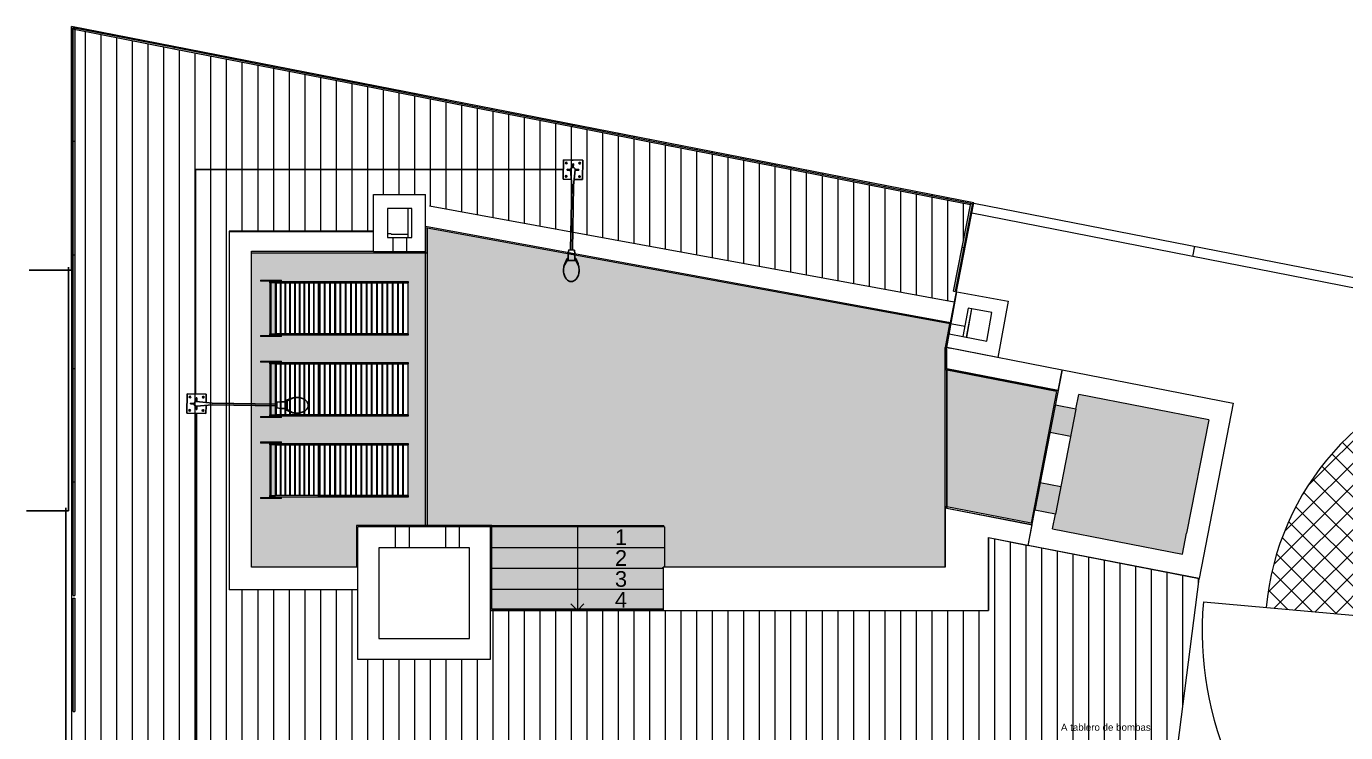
# Model space of a CAD drawing. Header units: inches. Extents: x 131 to 82119, y 71 to 16923.
# Drawn here: x 172.67 to 191.6, y 159.63 to 169.76 of the extents above; entities that cross this region are included whole.
import ezdxf
from ezdxf.enums import TextEntityAlignment as Align

# ---------------------------------------------------------------- set-up
doc = ezdxf.new("R2010")
doc.units = ezdxf.units.IN
doc.header["$MEASUREMENT"] = 0
doc.linetypes.add('Overhead', pattern=[0.003969, 0.002381, -0.001587])
for name, color, linetype, lineweight in [('A-FLOR-____-OTLN', 192, 'Continuous', 18), ('A-FLOR-____-PATT', 8, 'Continuous', 18), ('A-GLAZ-CURT-OTLN', 52, 'Continuous', 18), ('A-WALL-____-OTLN', 113, 'Continuous', 18), ('DUCTO-PARED O TECHO', 7, 'Continuous', 25), ('I-FURN-____-OTLN', 30, 'Continuous', 18), ('S-STRS-____-OTLN', 31, 'Continuous', 18)]:
    doc.layers.add(name, color=color, linetype=linetype, lineweight=lineweight)
doc.layers.add('ALUMBRADO', color=6, linetype='Continuous')
doc.layers.add('LAMPARAS', color=20, linetype='Continuous')
doc.styles.add('Arial', font='arial.ttf', dxfattribs={"height": 0.225})
doc.styles.get("Standard").update_dxf_attribs({"font": 'arial.ttf'})
pattern_1 = [(90, (192.4177, 155.93026), (-0.225, 1e-17), [])]

# ---------------------------------------------------------------- blocks, each defined once
blk = doc.blocks.new('System Panel - Glazed-1734107-ARQ-SS')
at = {"layer": 'A-GLAZ-CURT-OTLN'}
blk.add_hatch(color=256, dxfattribs=at).paths.add_polyline_path([(-0.815, -0.049), (0.815, -0.049), (0.815, -0.024), (-0.815, -0.024)], flags=0)
for p, q in [((-0.815, -0.024), (0.815, -0.024)), ((-0.815, -0.024), (-0.815, -0.049)), ((0.815, -0.049), (-0.815, -0.049)), ((0.815, -0.024), (0.815, -0.049))]:
    blk.add_line(p, q, dxfattribs=at)
blk = doc.blocks.new('System Panel - Glazed-1525725-ARQ-SS')
at = {"layer": 'A-GLAZ-CURT-OTLN'}
blk.add_hatch(color=256, dxfattribs=at).paths.add_polyline_path([(0.728, -0.049), (0.728, -0.024), (-0.728, -0.024), (-0.728, -0.049)], flags=0)
for p, q in [((-0.728, -0.024), (0.728, -0.024)), ((-0.728, -0.024), (-0.728, -0.049)), ((0.728, -0.049), (-0.728, -0.049)), ((0.728, -0.024), (0.728, -0.049))]:
    blk.add_line(p, q, dxfattribs=at)
blk = doc.blocks.new('System Panel - Glazed-1525680-ARQ-SS')
at = {"layer": 'A-GLAZ-CURT-OTLN'}
blk.add_hatch(color=256, dxfattribs=at).paths.add_polyline_path([(-0.322, 0.025), (0.322, 0.025), (0.322, 0.05), (-0.322, 0.05)], flags=0)
for p, q in [((-0.322, 0.05), (0.322, 0.05)), ((-0.322, 0.05), (-0.322, 0.025)), ((0.322, 0.025), (-0.322, 0.025)), ((0.322, 0.05), (0.322, 0.025))]:
    blk.add_line(p, q, dxfattribs=at)
blk = doc.blocks.new('CONV_Roshults_LoungeChair_StainlessSteel_Teak_Garden - CONV_Roshults_LoungeChair_StainlessSteel_Teak_Garden-764099-ARQ-SS')
at = {"layer": 'I-FURN-____-OTLN', "color": 9}
for p, q in [((-0.39, 1.067), (-0.405, 1.067)), ((-0.405, 0.767), (-0.405, 1.067)), ((-0.39, 1.067), (-0.39, 0.767)), ((0.405, 1.067), (0.39, 1.067)), ((0.39, 0.767), (0.39, 1.067)), ((0.405, 1.067), (0.405, 0.767)), ((-0.405, 0.767), (-0.39, 0.767)), ((-0.385, -1.05), (-0.385, 0.937)), ((-0.385, 0.937), (-0.365, 0.937)), ((-0.365, 0.937), (-0.365, 0.854)), ((-0.365, 0.917), (-0.365, 0.937)), ((0.365, 0.937), (-0.365, 0.937)), ((-0.365, 0.917), (0.365, 0.917)), ((0.365, 0.854), (-0.365, 0.854)), ((-0.365, 0.846), (-0.365, 0.854)), ((-0.365, 0.854), (0.365, 0.854)), ((-0.365, 0.782), (-0.365, 0.846)), ((0.365, 0.846), (-0.365, 0.846)), ((-0.365, 0.778), (-0.365, 0.782)), ((-0.365, 0.782), (0.365, 0.782)), ((-0.365, 0.714), (-0.365, 0.778)), ((0.365, 0.778), (-0.365, 0.778)), ((0.365, 0.854), (0.365, 0.937)), ((0.365, 0.937), (0.385, 0.937)), ((0.365, 0.937), (0.365, 0.917)), ((0.365, 0.854), (0.365, 0.846)), ((0.365, 0.846), (0.365, 0.782)), ((0.365, 0.782), (0.365, 0.778)), ((0.365, 0.778), (0.365, 0.714)), ((0.385, 0.937), (0.385, -1.05)), ((0.39, 0.767), (0.405, 0.767)), ((-0.365, 0.71), (-0.365, 0.714)), ((-0.365, 0.714), (0.365, 0.714)), ((-0.365, 0.646), (-0.365, 0.71)), ((0.365, 0.71), (-0.365, 0.71)), ((-0.365, 0.642), (-0.365, 0.646)), ((-0.365, 0.646), (0.365, 0.646)), ((-0.365, 0.578), (-0.365, 0.642)), ((0.365, 0.642), (-0.365, 0.642)), ((-0.365, 0.574), (-0.365, 0.578)), ((-0.365, 0.578), (0.365, 0.578)), ((-0.365, 0.51), (-0.365, 0.574)), ((0.365, 0.574), (-0.365, 0.574)), ((0.365, 0.714), (0.365, 0.71)), ((0.365, 0.71), (0.365, 0.646)), ((0.365, 0.646), (0.365, 0.642)), ((0.365, 0.642), (0.365, 0.578)), ((0.365, 0.578), (0.365, 0.574)), ((0.365, 0.574), (0.365, 0.51)), ((-0.365, 0.506), (-0.365, 0.51)), ((-0.365, 0.51), (0.365, 0.51)), ((-0.365, 0.442), (-0.365, 0.506)), ((0.365, 0.506), (-0.365, 0.506)), ((-0.365, 0.438), (-0.365, 0.442)), ((-0.365, 0.442), (0.365, 0.442)), ((-0.365, 0.374), (-0.365, 0.438)), ((0.365, 0.438), (-0.365, 0.438)), ((0.365, 0.51), (0.365, 0.506)), ((0.365, 0.506), (0.365, 0.442)), ((0.365, 0.442), (0.365, 0.438)), ((0.365, 0.438), (0.365, 0.374)), ((-0.365, 0.37), (-0.365, 0.374)), ((-0.365, 0.374), (0.365, 0.374)), ((-0.365, 0.306), (-0.365, 0.37)), ((0.365, 0.37), (-0.365, 0.37)), ((-0.365, 0.302), (-0.365, 0.306)), ((-0.365, 0.306), (0.365, 0.306)), ((-0.365, 0.244), (-0.365, 0.302)), ((0.365, 0.302), (-0.365, 0.302)), ((-0.365, 0.244), (-0.365, -1.05)), ((-0.365, 0.238), (0.365, 0.238)), ((-0.365, 0.223), (0.365, 0.223)), ((-0.365, 0.15), (-0.365, 0.22)), ((0.365, 0.22), (-0.365, 0.22)), ((0.365, 0.374), (0.365, 0.37)), ((0.365, 0.37), (0.365, 0.306)), ((0.365, 0.306), (0.365, 0.302)), ((0.365, 0.302), (0.365, 0.244)), ((0.365, -1.05), (0.365, 0.244)), ((0.365, 0.22), (0.365, 0.15)), ((-0.365, 0.15), (0.365, 0.15)), ((-0.365, 0.075), (-0.365, 0.145)), ((0.365, 0.145), (-0.365, 0.145)), ((-0.365, 0.075), (0.365, 0.075)), ((-0.365, 0), (-0.365, 0.07)), ((0.365, 0.07), (-0.365, 0.07)), ((-0.365, 0), (0.365, 0)), ((0.365, 0.145), (0.365, 0.075)), ((0.365, 0.07), (0.365, 0)), ((-0.365, -0.075), (-0.365, -0.005)), ((0.365, -0.005), (-0.365, -0.005)), ((-0.365, -0.075), (0.365, -0.075)), ((-0.365, -0.15), (-0.365, -0.08)), ((0.365, -0.08), (-0.365, -0.08)), ((-0.365, -0.15), (0.365, -0.15)), ((-0.365, -0.225), (-0.365, -0.155)), ((0.365, -0.155), (-0.365, -0.155)), ((0.365, -0.005), (0.365, -0.075)), ((0.365, -0.08), (0.365, -0.15)), ((0.365, -0.155), (0.365, -0.225)), ((-0.365, -0.225), (0.365, -0.225)), ((-0.365, -0.3), (-0.365, -0.23)), ((0.365, -0.23), (-0.365, -0.23)), ((-0.365, -0.3), (0.365, -0.3)), ((-0.365, -0.375), (-0.365, -0.305)), ((0.365, -0.305), (-0.365, -0.305)), ((-0.365, -0.375), (0.365, -0.375)), ((0.365, -0.23), (0.365, -0.3)), ((0.365, -0.305), (0.365, -0.375)), ((-0.365, -0.45), (-0.365, -0.38)), ((0.365, -0.38), (-0.365, -0.38)), ((-0.365, -0.45), (0.365, -0.45)), ((-0.365, -0.525), (-0.365, -0.455)), ((0.365, -0.455), (-0.365, -0.455)), ((-0.365, -0.525), (0.365, -0.525)), ((-0.365, -0.6), (-0.365, -0.53)), ((0.365, -0.53), (-0.365, -0.53)), ((0.365, -0.38), (0.365, -0.45)), ((0.365, -0.455), (0.365, -0.525)), ((0.365, -0.53), (0.365, -0.6)), ((-0.365, -0.6), (0.365, -0.6)), ((-0.365, -0.675), (-0.365, -0.605)), ((0.365, -0.605), (-0.365, -0.605)), ((-0.365, -0.675), (0.365, -0.675)), ((-0.365, -0.75), (-0.365, -0.68)), ((0.365, -0.68), (-0.365, -0.68)), ((-0.365, -0.75), (0.365, -0.75)), ((-0.365, -0.825), (-0.365, -0.755)), ((0.365, -0.755), (-0.365, -0.755)), ((0.365, -0.605), (0.365, -0.675)), ((0.365, -0.68), (0.365, -0.75)), ((0.365, -0.755), (0.365, -0.825)), ((-0.365, -0.825), (0.365, -0.825)), ((-0.365, -0.9), (-0.365, -0.83)), ((0.365, -0.83), (-0.365, -0.83)), ((-0.365, -0.9), (0.365, -0.9)), ((-0.365, -0.975), (-0.365, -0.905)), ((0.365, -0.905), (-0.365, -0.905)), ((0.365, -0.83), (0.365, -0.9)), ((0.365, -0.905), (0.365, -0.975)), ((-0.365, -1.05), (-0.385, -1.05)), ((-0.365, -0.975), (0.365, -0.975)), ((-0.365, -1.05), (-0.365, -0.98)), ((0.365, -0.98), (-0.365, -0.98)), ((-0.365, -1.05), (0.365, -1.05)), ((0.365, -0.98), (0.365, -1.05)), ((0.385, -1.05), (0.365, -1.05))]:
    blk.add_line(p, q, dxfattribs=at)
blk = doc.blocks.new('A$C12227')
at = {"color": 0, "linetype": 'ByBlock'}
for p, q in [((-0.138, 0.138), (0.138, 0.138)), ((-0.138, -0.138), (-0.138, 0.138)), ((-0.034, 0.005), (-0.085, 0.005)), ((-0.085, -0.005), (-0.085, 0.005)), ((-0.034, 0), (-0.014, -0.225)), ((-0.014, 0.138), (0, 0.138)), ((-0.005, 0.034), (-0.005, 0.085)), ((-0.005, 0.085), (0.005, 0.085)), ((0.005, 0.034), (0.005, 0.085)), ((0.014, -0.225), (0.034, 0)), ((0.034, 0.005), (0.085, 0.005)), ((0.085, 0.005), (0.085, -0.005)), ((0.138, -0.138), (0.138, 0.138)), ((-0.138, -0.138), (-0.021, -0.138)), ((-0.034, -0.005), (-0.085, -0.005)), ((0.021, -0.138), (0.138, -0.138)), ((0.034, -0.005), (0.085, -0.005)), ((-0.014, -1.152), (-0.014, -0.225)), ((0.014, -1.152), (0.014, -0.225)), ((-0.062, -1.302), (-0.106, -1.386)), ((-0.062, -1.274), (-0.095, -1.351)), ((-0.049, -1.274), (-0.062, -1.274)), ((-0.062, -1.302), (-0.062, -1.274)), ((0.062, -1.302), (-0.062, -1.302)), ((-0.049, -1.205), (-0.04, -1.152)), ((0.049, -1.205), (-0.049, -1.205)), ((-0.049, -1.302), (-0.049, -1.205)), ((0.04, -1.152), (-0.04, -1.152)), ((0.049, -1.205), (0.04, -1.152)), ((0.049, -1.302), (0.049, -1.205)), ((0.062, -1.274), (0.049, -1.274)), ((0.062, -1.274), (0.095, -1.351)), ((0.062, -1.302), (0.062, -1.274)), ((0.106, -1.386), (0.062, -1.302))]:
    blk.add_line(p, q, dxfattribs=at)
for points in [[(0, -1.605, -0.138314), (-0.04, -1.594, -0.107063), (-0.079, -1.557, -0.080525), (-0.103, -1.506, -0.068356), (-0.112, -1.44, -0.068356), (-0.103, -1.374, -0.033777), (-0.095, -1.351, -0.107063)], [(0.095, -1.351, -0.033777), (0.103, -1.374, -0.068356), (0.112, -1.44, -0.068356), (0.103, -1.506, -0.080525), (0.079, -1.557, -0.107063), (0.04, -1.594, -0.138314), (0, -1.605, -0.138314)]]:
    blk.add_lwpolyline(points, format="xyb", dxfattribs=at)
for centre in [(-0.096, 0.096), (0.096, 0.096), (-0.096, -0.096), (0.096, -0.096)]:
    blk.add_circle(centre, 0.011, dxfattribs=at)
for start, end in [(0, 180), (180, 190.0216), (349.9784, 0)]:
    blk.add_arc((0, 0), 0.0335, start, end, dxfattribs=at)

msp = doc.modelspace()

# ---------------------------------------------------------------- hatches: boundary and pattern name
at = {"layer": 'A-FLOR-____-OTLN'}
h = msp.add_hatch(dxfattribs=at)
h.set_pattern_fill('FP_27', color=9, style=0, pattern_type=2)
h.set_pattern_definition([(45, (192.4177, 155.93026), (-0.159099, 0.159099), []), (135, (192.4177, 155.93026), (-0.159099, -0.159099), [])])
h.paths.add_polyline_path([(191.815, 161.301), (191.841, 161.475), (191.878, 161.647), (191.927, 161.815), (191.988, 161.98), (192.06, 162.14), (192.144, 162.295), (192.237, 162.444), (192.341, 162.586), (192.455, 162.72), (192.578, 162.846), (192.709, 162.963), (192.848, 163.071), (192.994, 163.168), (193.146, 163.256), (193.304, 163.332), (193.468, 163.398), (193.635, 163.451), (193.806, 163.493), (193.979, 163.523), (194.154, 163.541), (194.329, 163.547), (194.505, 163.54), (194.68, 163.522), (194.853, 163.491), (195.023, 163.448), (195.19, 163.393), (195.353, 163.327), (195.511, 163.25), (195.663, 163.161), (195.809, 163.063), (195.947, 162.955), (196.078, 162.837), (196.2, 162.71), (196.312, 162.575), (196.416, 162.433), (196.509, 162.284), (197.728, 162.961), (197.616, 163.15), (197.493, 163.332), (197.361, 163.507), (197.219, 163.674), (197.067, 163.833), (196.907, 163.984), (196.738, 164.125), (196.562, 164.256), (196.379, 164.377), (196.189, 164.487), (195.993, 164.586), (195.792, 164.675), (195.586, 164.751), (195.376, 164.816), (195.163, 164.869), (194.947, 164.91), (194.729, 164.939), (194.51, 164.955), (194.291, 164.959), (194.071, 164.95), (193.853, 164.929), (193.636, 164.896), (193.421, 164.85), (193.209, 164.793), (193, 164.723), (192.796, 164.642), (192.597, 164.549), (192.404, 164.446), (192.216, 164.331), (192.036, 164.206), (191.862, 164.071), (191.697, 163.927), (191.54, 163.773), (191.392, 163.611), (191.253, 163.441), (191.124, 163.263), (191.006, 163.078), (190.898, 162.886), (190.801, 162.689), (190.716, 162.487), (190.642, 162.28), (190.58, 162.07), (190.529, 161.856), (190.491, 161.639), (190.466, 161.421), (191.061, 161.368)], flags=0)
at = {"layer": 'A-FLOR-____-PATT'}
h = msp.add_hatch(dxfattribs=at)
h.set_pattern_fill('FP_6', color=256, style=0, pattern_type=2)
h.set_pattern_definition(pattern_1)
h.paths.add_polyline_path([(173.34, 163.117), (173.34, 169.742), (173.365, 169.742), (173.365, 169.74), (186.247, 167.219), (186, 165.955), (185.975, 165.96), (186.218, 167.199), (173.365, 169.714), (173.365, 163.117), (175.578, 163.117), (175.578, 166.82), (177.652, 166.82), (177.652, 167.347), (178.399, 167.347), (178.399, 167.198), (185.987, 165.807), (186.269, 167.229), (173.315, 169.762), (173.315, 163.117)])
at = {"layer": 'A-FLOR-____-PATT', "transparency": 33554560}
h = msp.add_hatch(color=256, dxfattribs=at)
h.paths.add_polyline_path([(179.347, 161.397), (181.807, 161.397), (181.808, 161.998), (185.858, 161.998), (185.858, 162.87), (187.088, 162.631), (187.456, 164.521), (185.858, 164.832), (185.858, 165.155), (185.92, 165.494), (178.419, 166.868), (178.419, 166.514), (175.898, 166.514), (175.898, 161.998), (177.408, 161.998), (177.408, 162.597), (179.347, 162.597), (179.347, 161.998)], flags=0)
h.paths.add_polyline_path([(176.106, 162.987), (176.031, 162.987), (176.031, 163.002), (176.331, 163.002), (176.331, 162.987), (176.143, 162.987)], flags=0)
h.paths.add_polyline_path([(176.316, 163.007), (176.161, 163.007), (176.161, 163.777), (178.148, 163.777), (178.148, 163.007), (176.321, 163.007)], flags=0)
h.paths.add_polyline_path([(177.698, 163.027), (177.703, 163.027), (177.703, 163.757), (177.698, 163.757), (177.698, 163.722)], flags=0)
h.paths.add_polyline_path([(177.553, 163.027), (177.553, 163.757), (177.548, 163.757), (177.548, 163.027)], flags=0)
h.paths.add_polyline_path([(176.181, 163.027), (176.244, 163.027), (176.244, 163.757), (176.181, 163.757), (176.181, 163.163)], flags=0)
h.paths.add_polyline_path([(177.178, 163.027), (177.178, 163.757), (177.173, 163.757), (177.173, 163.027)], flags=0)
h.paths.add_polyline_path([(177.478, 163.027), (177.478, 163.757), (177.473, 163.757), (177.473, 163.027)], flags=0)
h.paths.add_polyline_path([(177.103, 163.027), (177.103, 163.757), (177.098, 163.757), (177.098, 163.027)], flags=0)
h.paths.add_polyline_path([(177.023, 163.027), (177.028, 163.027), (177.028, 163.757), (177.023, 163.757), (177.023, 163.388)], flags=0)
h.paths.add_polyline_path([(177.628, 163.027), (177.628, 163.757), (177.623, 163.757), (177.623, 163.027)], flags=0)
h.paths.add_polyline_path([(178.073, 163.027), (178.078, 163.027), (178.078, 163.757), (178.073, 163.757)], flags=0)
h.paths.add_polyline_path([(177.778, 163.027), (177.778, 163.757), (177.773, 163.757), (177.773, 163.027)], flags=0)
h.paths.add_polyline_path([(176.953, 163.027), (176.953, 163.757), (176.948, 163.757), (176.948, 163.027)], flags=0)
h.paths.add_polyline_path([(176.878, 163.027), (176.878, 163.757), (176.875, 163.757), (176.875, 163.027)], flags=0)
h.paths.add_polyline_path([(177.248, 163.027), (177.253, 163.027), (177.253, 163.757), (177.248, 163.757), (177.248, 163.388)], flags=0)
h.paths.add_polyline_path([(177.398, 163.027), (177.403, 163.027), (177.403, 163.757), (177.398, 163.757)], flags=0)
h.paths.add_polyline_path([(177.853, 163.027), (177.853, 163.757), (177.848, 163.757), (177.848, 163.027)], flags=0)
h.paths.add_polyline_path([(177.998, 163.027), (178.003, 163.027), (178.003, 163.757), (177.998, 163.757)], flags=0)
h.paths.add_polyline_path([(177.328, 163.027), (177.328, 163.757), (177.323, 163.757), (177.323, 163.027)], flags=0)
h.paths.add_polyline_path([(177.923, 163.027), (177.928, 163.027), (177.928, 163.757), (177.923, 163.757)], flags=0)
h.paths.add_polyline_path([(176.22, 163.782), (176.031, 163.782), (176.031, 163.797), (176.331, 163.797), (176.331, 163.782), (176.253, 163.782)], flags=0)
h.paths.add_polyline_path([(176.253, 164.148), (176.031, 164.148), (176.031, 164.163), (176.331, 164.163), (176.331, 164.148), (176.256, 164.148)], flags=0)
h.paths.add_polyline_path([(176.22, 164.168), (176.161, 164.168), (176.161, 164.938), (178.148, 164.938), (178.148, 164.168), (176.253, 164.168)], flags=0)
h.paths.add_polyline_path([(177.323, 164.188), (177.328, 164.188), (177.328, 164.918), (177.323, 164.918), (177.323, 164.285)], flags=0)
h.paths.add_polyline_path([(177.398, 164.188), (177.403, 164.188), (177.403, 164.918), (177.398, 164.918), (177.398, 164.285)], flags=0)
h.paths.add_polyline_path([(177.473, 164.188), (177.478, 164.188), (177.478, 164.918), (177.473, 164.918), (177.473, 164.285)], flags=0)
h.paths.add_polyline_path([(177.548, 164.188), (177.553, 164.188), (177.553, 164.918), (177.548, 164.918), (177.548, 164.285)], flags=0)
h.paths.add_polyline_path([(177.623, 164.188), (177.628, 164.188), (177.628, 164.918), (177.623, 164.918), (177.623, 164.285)], flags=0)
h.paths.add_polyline_path([(177.698, 164.188), (177.703, 164.188), (177.703, 164.918), (177.698, 164.918), (177.698, 164.285)], flags=0)
h.paths.add_polyline_path([(177.773, 164.188), (177.778, 164.188), (177.778, 164.918), (177.773, 164.918), (177.773, 164.285)], flags=0)
h.paths.add_polyline_path([(177.848, 164.188), (177.853, 164.188), (177.853, 164.918), (177.848, 164.918), (177.848, 164.285)], flags=0)
h.paths.add_polyline_path([(177.923, 164.188), (177.928, 164.188), (177.928, 164.918), (177.923, 164.918), (177.923, 164.285)], flags=0)
h.paths.add_polyline_path([(177.998, 164.188), (178.003, 164.188), (178.003, 164.918), (177.998, 164.918), (177.998, 164.285)], flags=0)
h.paths.add_polyline_path([(178.073, 164.188), (178.078, 164.188), (178.078, 164.918), (178.073, 164.918), (178.073, 164.285)], flags=0)
h.paths.add_polyline_path([(176.953, 164.188), (176.953, 164.918), (176.948, 164.918), (176.948, 164.188)], flags=0)
h.paths.add_polyline_path([(177.253, 164.188), (177.253, 164.918), (177.248, 164.918), (177.248, 164.188)], flags=0)
h.paths.add_polyline_path([(177.178, 164.188), (177.178, 164.918), (177.173, 164.918), (177.173, 164.188)], flags=0)
h.paths.add_polyline_path([(177.103, 164.188), (177.103, 164.918), (177.098, 164.918), (177.098, 164.188)], flags=0)
h.paths.add_polyline_path([(177.028, 164.188), (177.028, 164.918), (177.023, 164.918), (177.023, 164.188)], flags=0)
h.paths.add_polyline_path([(176.878, 164.188), (176.878, 164.918), (176.875, 164.918), (176.875, 164.188)], flags=0)
h.paths.add_polyline_path([(176.181, 164.188), (176.244, 164.188), (176.244, 164.918), (176.181, 164.918), (176.181, 164.285)], flags=0)
h.paths.add_polyline_path([(176.287, 164.943), (176.031, 164.943), (176.031, 164.958), (176.331, 164.958), (176.331, 164.943), (176.311, 164.943)], flags=0)
h.paths.add_polyline_path([(176.051, 165.309), (176.031, 165.309), (176.031, 165.324), (176.331, 165.324), (176.331, 165.309), (176.075, 165.309)], flags=0)
h.paths.add_polyline_path([(176.161, 165.329), (176.161, 166.099), (178.148, 166.099), (178.148, 165.329), (176.167, 165.329)], flags=0)
h.paths.add_polyline_path([(177.548, 165.349), (177.553, 165.349), (177.553, 166.079), (177.548, 166.079)], flags=0)
h.paths.add_polyline_path([(178.078, 165.349), (178.078, 166.079), (178.073, 166.079), (178.073, 165.349)], flags=0)
h.paths.add_polyline_path([(177.998, 165.349), (178.003, 165.349), (178.003, 166.079), (177.998, 166.079)], flags=0)
h.paths.add_polyline_path([(177.323, 165.349), (177.328, 165.349), (177.328, 166.079), (177.323, 166.079)], flags=0)
h.paths.add_polyline_path([(177.928, 165.349), (177.928, 166.079), (177.923, 166.079), (177.923, 165.349)], flags=0)
h.paths.add_polyline_path([(177.398, 165.349), (177.403, 165.349), (177.403, 166.079), (177.398, 166.079)], flags=0)
h.paths.add_polyline_path([(177.853, 165.349), (177.853, 166.079), (177.848, 166.079), (177.848, 165.349)], flags=0)
h.paths.add_polyline_path([(177.473, 165.349), (177.478, 165.349), (177.478, 166.079), (177.473, 166.079)], flags=0)
h.paths.add_polyline_path([(177.778, 165.349), (177.778, 166.079), (177.773, 166.079), (177.773, 165.349)], flags=0)
h.paths.add_polyline_path([(177.703, 165.349), (177.703, 166.079), (177.698, 166.079), (177.698, 165.349)], flags=0)
h.paths.add_polyline_path([(177.628, 165.349), (177.628, 166.079), (177.623, 166.079), (177.623, 165.349)], flags=0)
h.paths.add_polyline_path([(177.103, 165.349), (177.103, 166.079), (177.098, 166.079), (177.098, 165.349)], flags=0)
h.paths.add_polyline_path([(176.953, 165.349), (176.953, 166.079), (176.948, 166.079), (176.948, 165.349)], flags=0)
h.paths.add_polyline_path([(177.028, 165.349), (177.028, 166.079), (177.023, 166.079), (177.023, 165.349)], flags=0)
h.paths.add_polyline_path([(176.244, 165.349), (176.244, 166.079), (176.181, 166.079), (176.181, 165.349)], flags=0)
h.paths.add_polyline_path([(176.875, 165.349), (176.878, 165.349), (176.878, 166.079), (176.875, 166.079)], flags=0)
h.paths.add_polyline_path([(177.248, 165.349), (177.253, 165.349), (177.253, 166.079), (177.248, 166.079)], flags=0)
h.paths.add_polyline_path([(177.178, 165.349), (177.178, 166.079), (177.173, 166.079), (177.173, 165.349)], flags=0)
h.paths.add_polyline_path([(176.161, 166.104), (176.031, 166.104), (176.031, 166.119), (176.331, 166.119), (176.331, 166.104), (176.181, 166.104)], flags=0)
msp.add_hatch(color=256, dxfattribs=at).paths.add_polyline_path([(189.264, 162.187), (189.639, 164.117), (187.773, 164.48), (187.732, 164.267), (187.438, 164.324), (187.361, 163.932), (187.656, 163.874), (187.516, 163.155), (187.221, 163.212), (187.145, 162.82), (187.44, 162.762), (187.398, 162.55), (189.206, 162.198)], flags=0)
at = {"layer": 'A-FLOR-____-PATT'}
h = msp.add_hatch(dxfattribs=at)
h.set_pattern_fill('FP_6', color=256, style=0, pattern_type=2)
h.set_pattern_definition(pattern_1)
h.paths.add_polyline_path([(173.34, 156.851), (182.208, 156.851), (182.209, 159.439), (189.194, 159.439), (189.501, 161.835), (186.477, 162.423), (186.477, 161.378), (179.327, 161.378), (179.327, 160.677), (177.428, 160.677), (177.428, 161.677), (175.578, 161.677), (175.578, 163.117), (173.365, 163.117), (173.365, 158.335), (173.34, 158.335), (173.34, 163.117), (173.315, 163.117), (173.315, 156.851)], flags=0)

# ---------------------------------------------------------------- linework, layer by layer
at = {"layer": 'A-FLOR-____-OTLN'}
for p, q in [((173.315, 169.762), (173.315, 156.851)), ((186.269, 167.229), (173.315, 169.762)), ((185.933, 165.512), (186.269, 167.229)), ((178.454, 167.188), (185.987, 165.807)), ((175.578, 166.821), (175.578, 161.677)), ((177.652, 166.821), (175.578, 166.821)), ((175.578, 166.82), (177.652, 166.82)), ((178.399, 166.893), (185.933, 165.512)), ((178.419, 166.514), (178.419, 166.868)), ((175.898, 161.998), (175.898, 166.535)), ((175.898, 166.535), (177.652, 166.535)), ((177.652, 166.531), (175.898, 166.531)), ((175.898, 166.514), (178.419, 166.514)), ((185.988, 165.756), (185.981, 165.758)), ((186.164, 165.302), (186.238, 165.708)), ((185.92, 165.494), (185.858, 165.155)), ((185.858, 165.155), (185.858, 164.832)), ((187.536, 164.83), (185.877, 165.152)), ((185.877, 165.152), (185.877, 164.849)), ((186.128, 165.104), (186.128, 165.106)), ((187.456, 164.521), (185.858, 164.832)), ((185.877, 164.849), (187.479, 164.537)), ((187.479, 164.537), (185.878, 164.848)), ((185.878, 164.848), (185.878, 162.845)), ((187.479, 164.537), (187.536, 164.83)), ((187.456, 164.521), (187.088, 162.631)), ((187.732, 164.267), (187.773, 164.48)), ((189.639, 164.117), (189.322, 162.49)), ((187.221, 163.212), (187.145, 162.82)), ((187.088, 162.631), (185.858, 162.87)), ((185.858, 162.87), (185.858, 161.998)), ((187.103, 162.606), (185.858, 162.849)), ((185.878, 162.845), (187.104, 162.607)), ((187.398, 162.55), (187.44, 162.762)), ((179.347, 162.597), (177.408, 162.597)), ((177.408, 162.597), (177.408, 161.998)), ((179.347, 161.397), (179.347, 162.597)), ((187.046, 162.313), (187.103, 162.606)), ((186.477, 161.378), (186.477, 162.424)), ((186.477, 162.424), (187.046, 162.313)), ((189.501, 161.835), (186.477, 162.423)), ((186.477, 162.423), (186.477, 161.378)), ((177.428, 161.998), (175.898, 161.998)), ((185.858, 161.998), (181.807, 161.998)), ((181.807, 161.998), (181.807, 161.378)), ((189.194, 159.439), (189.501, 161.835)), ((175.578, 161.678), (177.428, 161.678)), ((177.428, 161.677), (175.578, 161.677)), ((179.327, 161.378), (179.327, 160.677)), ((179.327, 161.378), (186.477, 161.378)), ((181.807, 161.397), (179.347, 161.397)), ((189.563, 161.502), (192.228, 161.264)), ((179.327, 160.677), (177.428, 160.677))]:
    msp.add_line(p, q, dxfattribs=at)
for radius, start, end in [(3.883, 29.0357, 174.9027), (4.789, 174.9027, 234.262)]:
    msp.add_arc((194.333, 161.076), radius, start, end, dxfattribs=at)
at = {"layer": 'A-WALL-____-OTLN'}
for p, q in [((177.652, 166.531), (177.652, 167.347)), ((177.652, 167.347), (178.399, 167.347)), ((178.399, 162.597), (178.399, 167.347)), ((186.268, 167.225), (202.67, 164.018)), ((177.852, 167.147), (177.852, 166.731)), ((178.199, 167.147), (177.852, 167.147)), ((178.149, 166.731), (178.149, 167.147)), ((178.199, 166.731), (178.199, 167.147)), ((198.381, 164.705), (186.24, 167.08)), ((186.137, 165.455), (178.399, 166.872)), ((178.419, 166.868), (178.419, 162.597)), ((177.902, 166.784), (177.852, 166.784)), ((177.852, 166.731), (178.199, 166.731)), ((177.902, 166.784), (177.902, 166.781)), ((177.902, 166.781), (178.149, 166.781)), ((177.926, 166.731), (177.926, 166.531)), ((178.126, 166.731), (178.126, 166.531)), ((177.652, 166.531), (178.399, 166.531)), ((189.41, 166.46), (189.439, 166.607)), ((185.878, 165.152), (186.024, 165.95)), ((186.024, 165.95), (186.759, 165.816)), ((186.185, 165.718), (186.11, 165.312)), ((186.234, 165.709), (186.16, 165.303)), ((186.527, 165.655), (186.185, 165.718)), ((186.759, 165.816), (186.613, 165.011)), ((185.949, 165.591), (185.958, 165.589)), ((186.452, 165.246), (186.527, 165.655)), ((185.914, 165.348), (186.11, 165.312)), ((186.111, 165.313), (186.452, 165.246)), ((185.857, 164.832), (185.857, 165.151)), ((186.613, 165.011), (185.878, 165.154)), ((185.903, 165.147), (185.926, 165.145)), ((185.857, 161.998), (185.857, 164.831)), ((185.877, 164.828), (185.877, 162.846)), ((187.536, 164.831), (187.183, 163.016)), ((187.536, 164.831), (189.99, 164.354)), ((189.639, 164.117), (187.773, 164.48)), ((187.732, 164.267), (187.438, 164.324)), ((187.732, 164.267), (187.44, 162.762)), ((189.99, 164.354), (189.501, 161.836)), ((187.656, 163.874), (187.361, 163.932)), ((187.516, 163.155), (187.221, 163.212)), ((187.047, 162.313), (187.145, 162.82)), ((187.44, 162.762), (187.145, 162.82)), ((179.327, 162.577), (177.428, 162.577)), ((177.428, 160.677), (177.428, 162.577)), ((177.967, 162.277), (177.967, 162.577)), ((178.167, 162.277), (178.167, 162.577)), ((178.399, 162.577), (178.399, 162.597)), ((178.399, 162.597), (181.817, 162.597)), ((178.409, 162.577), (178.409, 162.597)), ((178.687, 162.277), (178.687, 162.577)), ((178.887, 162.277), (178.887, 162.577)), ((179.327, 162.577), (179.327, 160.677)), ((181.817, 162.577), (179.327, 162.577)), ((181.817, 162.577), (181.817, 162.597)), ((187.398, 162.55), (189.264, 162.187)), ((189.264, 162.187), (189.322, 162.49)), ((179.027, 162.277), (177.728, 162.277)), ((177.728, 162.277), (177.728, 160.977)), ((179.027, 160.977), (179.027, 162.277)), ((189.501, 161.836), (187.047, 162.313)), ((181.797, 161.997), (181.807, 161.997)), ((181.797, 161.997), (181.797, 161.977)), ((177.728, 160.977), (179.027, 160.977)), ((179.327, 160.677), (177.428, 160.677))]:
    msp.add_line(p, q, dxfattribs=at)
at = {"layer": 'DUCTO-PARED O TECHO'}
for points in [[(180.375, 167.706), (175.096, 167.706), (175.096, 164.495)], [(175.108, 164.208), (175.108, 159.477), (183.62, 159.477), (183.62, 158.005)]]:
    msp.add_lwpolyline(points, dxfattribs=at)
at = {"layer": 'LAMPARAS'}
for p, q in [((173.315, 169.762), (173.315, 166.262)), ((173.315, 166.262), (172.708, 166.262)), ((173.275, 166.307), (173.275, 162.807)), ((173.235, 162.852), (173.235, 159.352)), ((173.275, 162.807), (172.668, 162.807))]:
    msp.add_line(p, q, dxfattribs=at)
at = {"layer": 'S-STRS-____-OTLN'}
for p, q in [((180.577, 162.577), (180.577, 162.279)), ((181.827, 162.579), (181.817, 162.579)), ((181.827, 162.579), (181.827, 162.279)), ((179.347, 162.279), (179.327, 162.279)), ((181.827, 162.279), (179.347, 162.279)), ((180.577, 162.279), (180.577, 161.979)), ((181.827, 162.279), (181.827, 161.998)), ((179.347, 161.979), (179.327, 161.979)), ((181.797, 161.979), (179.347, 161.979)), ((180.577, 161.979), (180.577, 161.679)), ((179.347, 161.679), (179.327, 161.679)), ((181.807, 161.679), (179.347, 161.679)), ((180.577, 161.679), (180.577, 161.397)), ((181.807, 161.379), (179.327, 161.379)), ((180.577, 161.379), (180.483, 161.472)), ((180.577, 161.379), (180.671, 161.472)), ((180.577, 161.397), (180.577, 161.379))]:
    msp.add_line(p, q, dxfattribs=at)
at = {"layer": 'S-STRS-____-OTLN', "linetype": 'Overhead'}
for p, q in [((181.827, 162.579), (181.817, 162.579)), ((179.347, 162.279), (179.327, 162.279)), ((181.827, 162.279), (179.347, 162.279)), ((179.347, 161.979), (179.327, 161.979)), ((181.797, 161.979), (179.347, 161.979)), ((179.347, 161.679), (179.327, 161.679)), ((181.807, 161.679), (179.347, 161.679))]:
    msp.add_line(p, q, dxfattribs=at)

# ---------------------------------------------------------------- block references
at = {"layer": 'A-GLAZ-CURT-OTLN'}
for name, p, rotation in [('System Panel - Glazed-1734107-ARQ-SS', (173.315, 168.927), 89.99999999999991), ('System Panel - Glazed-1525725-ARQ-SS', (174.08, 169.625), 348.9285214005182), ('System Panel - Glazed-1525725-ARQ-SS', (175.509, 169.345), 348.9285214005182), ('System Panel - Glazed-1525725-ARQ-SS', (176.938, 169.066), 348.9285214005182), ('System Panel - Glazed-1525725-ARQ-SS', (178.367, 168.786), 348.9285214005182), ('System Panel - Glazed-1525725-ARQ-SS', (179.796, 168.506), 348.9285214005182), ('System Panel - Glazed-1525725-ARQ-SS', (181.225, 168.227), 348.9285214005182), ('System Panel - Glazed-1734107-ARQ-SS', (173.315, 167.298), 89.99999999999991), ('System Panel - Glazed-1525725-ARQ-SS', (182.655, 167.947), 348.9285214005182), ('System Panel - Glazed-1525725-ARQ-SS', (184.084, 167.667), 348.9285214005182), ('System Panel - Glazed-1525725-ARQ-SS', (185.513, 167.388), 348.9285214005182), ('System Panel - Glazed-1525680-ARQ-SS', (186.21, 166.898), 78.92852140051825), ('System Panel - Glazed-1734107-ARQ-SS', (173.315, 165.668), 89.99999999999991), ('System Panel - Glazed-1525680-ARQ-SS', (186.086, 166.266), 78.92852140051825), ('System Panel - Glazed-1734107-ARQ-SS', (173.315, 164.039), 89.99999999999991), ('System Panel - Glazed-1734107-ARQ-SS', (173.315, 162.409), 89.99999999999991), ('System Panel - Glazed-1734107-ARQ-SS', (173.315, 160.742), 89.99999999999991)]:
    msp.add_blockref(name, p, dxfattribs=dict(at, rotation=rotation))
at = {"layer": 'ALUMBRADO'}
for p, rotation in [((180.513, 167.704), 359.0781531898386), ((175.11, 164.346), 89.07815318983856)]:
    msp.add_blockref('A$C12227', p, dxfattribs=dict(at, rotation=rotation))
at = {"layer": 'I-FURN-____-OTLN', "color": 9, "rotation": 89.9999999999999}
for p in [(177.098, 165.714), (177.098, 164.553), (177.098, 163.392)]:
    msp.add_blockref('CONV_Roshults_LoungeChair_StainlessSteel_Teak_Garden - CONV_Roshults_LoungeChair_StainlessSteel_Teak_Garden-764099-ARQ-SS', p, dxfattribs=at)

# ---------------------------------------------------------------- texts
msp.add_text('A tablero de bombas', height=0.1).set_placement((188.162, 159.652), align=Align.CENTER)
at = {"layer": 'S-STRS-____-OTLN', "char_height": 0.225, "width": 0.20766, "attachment_point": 1, "line_spacing_factor": 0.941778, "style": 'Arial'}
for s, insert in [('1', (181.116, 162.544)), ('2', (181.116, 162.244)), ('3', (181.116, 161.944)), ('4', (181.116, 161.644))]:
    msp.add_mtext(s, dxfattribs=dict(at, insert=insert))

doc.saveas('drawing.dxf')
